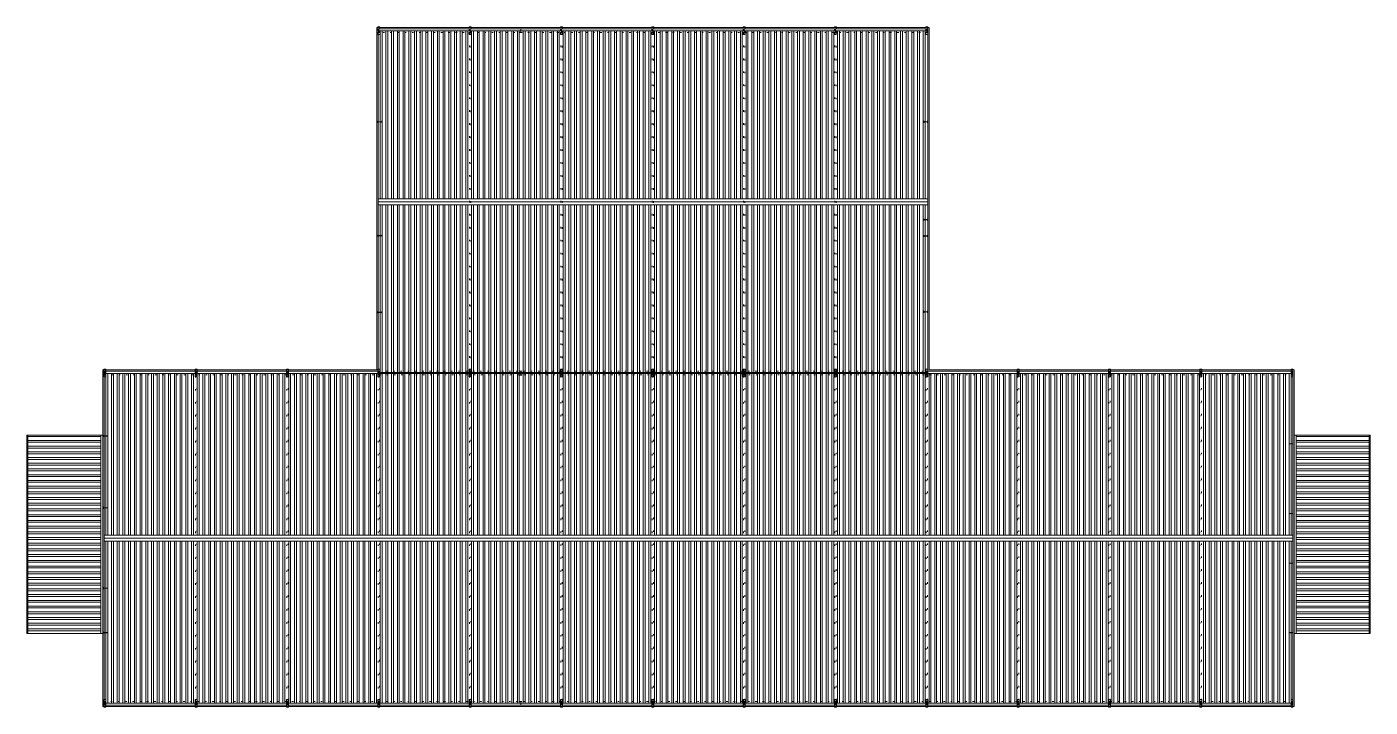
# Model space of a CAD drawing. Header units: inches. Extents: x 1286 to 7442, y -84 to 3420.
# Drawn here: x 2245.9 to 2334.1, y 222.1 to 266.8 of the extents above; entities that cross this region are included whole.
import ezdxf

# ---------------------------------------------------------------- set-up
doc = ezdxf.new("R2010")
doc.units = ezdxf.units.IN
doc.header["$LTSCALE"] = 3
doc.header["$MEASUREMENT"] = 0
doc.linetypes.add('DASHED', pattern=[0.75, 0.5, -0.25])
doc.linetypes.add('DOT', pattern=[0.25, 0, -0.25])
for name, color, linetype, lineweight in [('ARQ_AÇO', 4, 'Continuous', 5), ('ARQ_PROJEÇÃO', 8, 'DASHED', 5), ('ARQ_VISTA', 2, 'Continuous', 5)]:
    doc.layers.add(name, color=color, linetype=linetype, lineweight=lineweight)

msp = doc.modelspace()

# ---------------------------------------------------------------- hatches: boundary and pattern name
at = {"layer": 'ARQ_VISTA'}
h = msp.add_hatch(dxfattribs=at)
h.set_pattern_fill('ANSI32', color=256, angle=45)
h.paths.add_polyline_path([(2305.039, 255.085), (2268.999, 255.085), (2268.999, 244.075), (2305.039, 244.075)])
h.paths.add_polyline_path([(2305.039, 266.507), (2268.999, 266.507), (2268.999, 255.485), (2305.039, 255.485)])
h = msp.add_hatch(dxfattribs=at)
h.set_pattern_fill('ANSI32', color=256, angle=45)
h.paths.add_polyline_path([(2328.979, 244.027), (2251.029, 244.027), (2251.029, 233.406), (2328.979, 233.406)])
h.paths.add_polyline_path([(2328.979, 233.006), (2251.029, 233.006), (2251.029, 222.385), (2328.979, 222.385)])
h = msp.add_hatch(dxfattribs=at)
h.set_pattern_fill('ANSI32', angle=315)
h.paths.add_polyline_path([(2246.003, 239.975), (2250.796, 239.975), (2250.796, 226.945), (2246.003, 226.945)])
h = msp.add_hatch(dxfattribs=at)
h.set_pattern_fill('ANSI32', angle=315)
h.paths.add_polyline_path([(2334.006, 239.975), (2329.213, 239.975), (2329.213, 226.945), (2334.006, 226.945)])

# ---------------------------------------------------------------- linework, layer by layer
at = {"layer": 'ARQ_AÇO', "color": 8}
for points in [[(2269.042, 266.645), (2269.099, 266.645), (2269.099, 266.655), (2268.979, 266.655), (2268.979, 266.645), (2269.037, 266.645), (2269.037, 266.405), (2268.979, 266.405), (2268.979, 266.395), (2269.099, 266.395), (2269.099, 266.405), (2269.042, 266.405), (2269.042, 266.645)], [(2275.032, 266.645), (2275.089, 266.645), (2275.089, 266.655), (2274.969, 266.655), (2274.969, 266.645), (2275.027, 266.645), (2275.027, 266.405), (2274.969, 266.405), (2274.969, 266.395), (2275.089, 266.395), (2275.089, 266.405), (2275.032, 266.405), (2275.032, 266.645)], [(2278.347, 266.645), (2278.289, 266.645), (2278.289, 266.655), (2278.409, 266.655), (2278.409, 266.645), (2278.352, 266.645), (2278.352, 266.405), (2278.409, 266.405), (2278.409, 266.395), (2278.289, 266.395), (2278.289, 266.405), (2278.347, 266.405), (2278.347, 266.645)], [(2281.022, 266.645), (2281.079, 266.645), (2281.079, 266.655), (2280.959, 266.655), (2280.959, 266.645), (2281.017, 266.645), (2281.017, 266.405), (2280.959, 266.405), (2280.959, 266.395), (2281.079, 266.395), (2281.079, 266.405), (2281.022, 266.405), (2281.022, 266.645)], [(2287.012, 266.645), (2287.069, 266.645), (2287.069, 266.655), (2286.949, 266.655), (2286.949, 266.645), (2287.007, 266.645), (2287.007, 266.405), (2286.949, 266.405), (2286.949, 266.395), (2287.069, 266.395), (2287.069, 266.405), (2287.012, 266.405), (2287.012, 266.645)], [(2293.002, 266.645), (2293.059, 266.645), (2293.059, 266.655), (2292.939, 266.655), (2292.939, 266.645), (2292.997, 266.645), (2292.997, 266.405), (2292.939, 266.405), (2292.939, 266.395), (2293.059, 266.395), (2293.059, 266.405), (2293.002, 266.405), (2293.002, 266.645)], [(2298.992, 266.645), (2299.049, 266.645), (2299.049, 266.655), (2298.929, 266.655), (2298.929, 266.645), (2298.987, 266.645), (2298.987, 266.405), (2298.929, 266.405), (2298.929, 266.395), (2299.049, 266.395), (2299.049, 266.405), (2298.992, 266.405), (2298.992, 266.645)], [(2304.982, 266.645), (2305.039, 266.645), (2305.039, 266.655), (2304.919, 266.655), (2304.919, 266.645), (2304.977, 266.645), (2304.977, 266.405), (2304.919, 266.405), (2304.919, 266.395), (2305.039, 266.395), (2305.039, 266.405), (2304.982, 266.405), (2304.982, 266.645)], [(2268.989, 260.537), (2268.989, 260.595), (2268.979, 260.595), (2268.979, 260.475), (2268.989, 260.475), (2268.989, 260.532), (2269.229, 260.532), (2269.229, 260.475), (2269.239, 260.475), (2269.239, 260.595), (2269.229, 260.595), (2269.229, 260.537), (2268.989, 260.537)], [(2304.789, 260.537), (2304.789, 260.595), (2304.779, 260.595), (2304.779, 260.475), (2304.789, 260.475), (2304.789, 260.532), (2305.029, 260.532), (2305.029, 260.475), (2305.039, 260.475), (2305.039, 260.595), (2305.029, 260.595), (2305.029, 260.537), (2304.789, 260.537)], [(2304.789, 254.117), (2304.789, 254.175), (2304.779, 254.175), (2304.779, 254.055), (2304.789, 254.055), (2304.789, 254.112), (2305.029, 254.112), (2305.029, 254.055), (2305.039, 254.055), (2305.039, 254.175), (2305.029, 254.175), (2305.029, 254.117), (2304.789, 254.117)], [(2268.989, 253.067), (2268.989, 253.125), (2268.979, 253.125), (2268.979, 253.005), (2268.989, 253.005), (2268.989, 253.062), (2269.229, 253.062), (2269.229, 253.005), (2269.239, 253.005), (2269.239, 253.125), (2269.229, 253.125), (2269.229, 253.067), (2268.989, 253.067)], [(2304.789, 253.047), (2304.789, 253.105), (2304.779, 253.105), (2304.779, 252.985), (2304.789, 252.985), (2304.789, 253.042), (2305.029, 253.042), (2305.029, 252.985), (2305.039, 252.985), (2305.039, 253.105), (2305.029, 253.105), (2305.029, 253.047), (2304.789, 253.047)], [(2268.989, 248.037), (2268.989, 248.095), (2268.979, 248.095), (2268.979, 247.975), (2268.989, 247.975), (2268.989, 248.032), (2269.229, 248.032), (2269.229, 247.975), (2269.239, 247.975), (2269.239, 248.095), (2269.229, 248.095), (2269.229, 248.037), (2268.989, 248.037)], [(2304.789, 248.067), (2304.789, 248.125), (2304.779, 248.125), (2304.779, 248.005), (2304.789, 248.005), (2304.789, 248.062), (2305.029, 248.062), (2305.029, 248.005), (2305.039, 248.005), (2305.039, 248.125), (2305.029, 248.125), (2305.029, 248.067), (2304.789, 248.067)], [(2251.067, 244.165), (2251.009, 244.165), (2251.009, 244.175), (2251.129, 244.175), (2251.129, 244.165), (2251.072, 244.165), (2251.072, 243.925), (2251.129, 243.925), (2251.129, 243.915), (2251.009, 243.915), (2251.009, 243.925), (2251.067, 243.925), (2251.067, 244.165)], [(2251.072, 244.165), (2251.129, 244.165), (2251.129, 244.175), (2251.009, 244.175), (2251.009, 244.165), (2251.067, 244.165), (2251.067, 243.925), (2251.009, 243.925), (2251.009, 243.915), (2251.129, 243.915), (2251.129, 243.925), (2251.072, 243.925), (2251.072, 244.165)], [(2257.057, 244.165), (2256.999, 244.165), (2256.999, 244.175), (2257.119, 244.175), (2257.119, 244.165), (2257.062, 244.165), (2257.062, 243.925), (2257.119, 243.925), (2257.119, 243.915), (2256.999, 243.915), (2256.999, 243.925), (2257.057, 243.925), (2257.057, 244.165)], [(2257.062, 244.165), (2257.119, 244.165), (2257.119, 244.175), (2256.999, 244.175), (2256.999, 244.165), (2257.057, 244.165), (2257.057, 243.925), (2256.999, 243.925), (2256.999, 243.915), (2257.119, 243.915), (2257.119, 243.925), (2257.062, 243.925), (2257.062, 244.165)], [(2263.047, 244.165), (2262.989, 244.165), (2262.989, 244.175), (2263.109, 244.175), (2263.109, 244.165), (2263.052, 244.165), (2263.052, 243.925), (2263.109, 243.925), (2263.109, 243.915), (2262.989, 243.915), (2262.989, 243.925), (2263.047, 243.925), (2263.047, 244.165)], [(2263.052, 244.165), (2263.109, 244.165), (2263.109, 244.175), (2262.989, 244.175), (2262.989, 244.165), (2263.047, 244.165), (2263.047, 243.925), (2262.989, 243.925), (2262.989, 243.915), (2263.109, 243.915), (2263.109, 243.925), (2263.052, 243.925), (2263.052, 244.165)], [(2269.037, 244.165), (2268.979, 244.165), (2268.979, 244.175), (2269.099, 244.175), (2269.099, 244.165), (2269.042, 244.165), (2269.042, 243.925), (2269.099, 243.925), (2269.099, 243.915), (2268.979, 243.915), (2268.979, 243.925), (2269.037, 243.925), (2269.037, 244.165)], [(2269.042, 244.165), (2269.099, 244.165), (2269.099, 244.175), (2268.979, 244.175), (2268.979, 244.165), (2269.037, 244.165), (2269.037, 243.925), (2268.979, 243.925), (2268.979, 243.915), (2269.099, 243.915), (2269.099, 243.925), (2269.042, 243.925), (2269.042, 244.165)], [(2275.027, 244.165), (2274.969, 244.165), (2274.969, 244.175), (2275.089, 244.175), (2275.089, 244.165), (2275.032, 244.165), (2275.032, 243.925), (2275.089, 243.925), (2275.089, 243.915), (2274.969, 243.915), (2274.969, 243.925), (2275.027, 243.925), (2275.027, 244.165)], [(2275.032, 244.165), (2275.089, 244.165), (2275.089, 244.175), (2274.969, 244.175), (2274.969, 244.165), (2275.027, 244.165), (2275.027, 243.925), (2274.969, 243.925), (2274.969, 243.915), (2275.089, 243.915), (2275.089, 243.925), (2275.032, 243.925), (2275.032, 244.165)], [(2278.347, 244.165), (2278.289, 244.165), (2278.289, 244.175), (2278.409, 244.175), (2278.409, 244.165), (2278.352, 244.165), (2278.352, 243.925), (2278.409, 243.925), (2278.409, 243.915), (2278.289, 243.915), (2278.289, 243.925), (2278.347, 243.925), (2278.347, 244.165)], [(2281.017, 244.165), (2280.959, 244.165), (2280.959, 244.175), (2281.079, 244.175), (2281.079, 244.165), (2281.022, 244.165), (2281.022, 243.925), (2281.079, 243.925), (2281.079, 243.915), (2280.959, 243.915), (2280.959, 243.925), (2281.017, 243.925), (2281.017, 244.165)], [(2281.022, 244.165), (2281.079, 244.165), (2281.079, 244.175), (2280.959, 244.175), (2280.959, 244.165), (2281.017, 244.165), (2281.017, 243.925), (2280.959, 243.925), (2280.959, 243.915), (2281.079, 243.915), (2281.079, 243.925), (2281.022, 243.925), (2281.022, 244.165)], [(2287.007, 244.165), (2286.949, 244.165), (2286.949, 244.175), (2287.069, 244.175), (2287.069, 244.165), (2287.012, 244.165), (2287.012, 243.925), (2287.069, 243.925), (2287.069, 243.915), (2286.949, 243.915), (2286.949, 243.925), (2287.007, 243.925), (2287.007, 244.165)], [(2287.012, 244.165), (2287.069, 244.165), (2287.069, 244.175), (2286.949, 244.175), (2286.949, 244.165), (2287.007, 244.165), (2287.007, 243.925), (2286.949, 243.925), (2286.949, 243.915), (2287.069, 243.915), (2287.069, 243.925), (2287.012, 243.925), (2287.012, 244.165)], [(2292.997, 244.165), (2292.939, 244.165), (2292.939, 244.175), (2293.059, 244.175), (2293.059, 244.165), (2293.002, 244.165), (2293.002, 243.925), (2293.059, 243.925), (2293.059, 243.915), (2292.939, 243.915), (2292.939, 243.925), (2292.997, 243.925), (2292.997, 244.165)], [(2293.002, 244.165), (2293.059, 244.165), (2293.059, 244.175), (2292.939, 244.175), (2292.939, 244.165), (2292.997, 244.165), (2292.997, 243.925), (2292.939, 243.925), (2292.939, 243.915), (2293.059, 243.915), (2293.059, 243.925), (2293.002, 243.925), (2293.002, 244.165)], [(2298.987, 244.165), (2298.929, 244.165), (2298.929, 244.175), (2299.049, 244.175), (2299.049, 244.165), (2298.992, 244.165), (2298.992, 243.925), (2299.049, 243.925), (2299.049, 243.915), (2298.929, 243.915), (2298.929, 243.925), (2298.987, 243.925), (2298.987, 244.165)], [(2298.992, 244.165), (2299.049, 244.165), (2299.049, 244.175), (2298.929, 244.175), (2298.929, 244.165), (2298.987, 244.165), (2298.987, 243.925), (2298.929, 243.925), (2298.929, 243.915), (2299.049, 243.915), (2299.049, 243.925), (2298.992, 243.925), (2298.992, 244.165)], [(2304.977, 244.165), (2304.919, 244.165), (2304.919, 244.175), (2305.039, 244.175), (2305.039, 244.165), (2304.982, 244.165), (2304.982, 243.925), (2305.039, 243.925), (2305.039, 243.915), (2304.919, 243.915), (2304.919, 243.925), (2304.977, 243.925), (2304.977, 244.165)], [(2304.982, 244.165), (2305.039, 244.165), (2305.039, 244.175), (2304.919, 244.175), (2304.919, 244.165), (2304.977, 244.165), (2304.977, 243.925), (2304.919, 243.925), (2304.919, 243.915), (2305.039, 243.915), (2305.039, 243.925), (2304.982, 243.925), (2304.982, 244.165)], [(2310.967, 244.165), (2310.909, 244.165), (2310.909, 244.175), (2311.029, 244.175), (2311.029, 244.165), (2310.972, 244.165), (2310.972, 243.925), (2311.029, 243.925), (2311.029, 243.915), (2310.909, 243.915), (2310.909, 243.925), (2310.967, 243.925), (2310.967, 244.165)], [(2310.972, 244.165), (2311.029, 244.165), (2311.029, 244.175), (2310.909, 244.175), (2310.909, 244.165), (2310.967, 244.165), (2310.967, 243.925), (2310.909, 243.925), (2310.909, 243.915), (2311.029, 243.915), (2311.029, 243.925), (2310.972, 243.925), (2310.972, 244.165)], [(2316.957, 244.165), (2316.899, 244.165), (2316.899, 244.175), (2317.019, 244.175), (2317.019, 244.165), (2316.962, 244.165), (2316.962, 243.925), (2317.019, 243.925), (2317.019, 243.915), (2316.899, 243.915), (2316.899, 243.925), (2316.957, 243.925), (2316.957, 244.165)], [(2316.962, 244.165), (2317.019, 244.165), (2317.019, 244.175), (2316.899, 244.175), (2316.899, 244.165), (2316.957, 244.165), (2316.957, 243.925), (2316.899, 243.925), (2316.899, 243.915), (2317.019, 243.915), (2317.019, 243.925), (2316.962, 243.925), (2316.962, 244.165)], [(2322.947, 244.165), (2322.889, 244.165), (2322.889, 244.175), (2323.009, 244.175), (2323.009, 244.165), (2322.952, 244.165), (2322.952, 243.925), (2323.009, 243.925), (2323.009, 243.915), (2322.889, 243.915), (2322.889, 243.925), (2322.947, 243.925), (2322.947, 244.165)], [(2322.952, 244.165), (2323.009, 244.165), (2323.009, 244.175), (2322.889, 244.175), (2322.889, 244.165), (2322.947, 244.165), (2322.947, 243.925), (2322.889, 243.925), (2322.889, 243.915), (2323.009, 243.915), (2323.009, 243.925), (2322.952, 243.925), (2322.952, 244.165)], [(2328.937, 244.165), (2328.879, 244.165), (2328.879, 244.175), (2328.999, 244.175), (2328.999, 244.165), (2328.942, 244.165), (2328.942, 243.925), (2328.999, 243.925), (2328.999, 243.915), (2328.879, 243.915), (2328.879, 243.925), (2328.937, 243.925), (2328.937, 244.165)], [(2328.942, 244.165), (2328.999, 244.165), (2328.999, 244.175), (2328.879, 244.175), (2328.879, 244.165), (2328.937, 244.165), (2328.937, 243.925), (2328.879, 243.925), (2328.879, 243.915), (2328.999, 243.915), (2328.999, 243.925), (2328.942, 243.925), (2328.942, 244.165)], [(2251.019, 239.917), (2251.019, 239.975), (2251.009, 239.975), (2251.009, 239.855), (2251.019, 239.855), (2251.019, 239.912), (2251.259, 239.912), (2251.259, 239.855), (2251.269, 239.855), (2251.269, 239.975), (2251.259, 239.975), (2251.259, 239.917), (2251.019, 239.917)], [(2328.989, 239.407), (2328.989, 239.465), (2328.999, 239.465), (2328.999, 239.345), (2328.989, 239.345), (2328.989, 239.402), (2328.749, 239.402), (2328.749, 239.345), (2328.739, 239.345), (2328.739, 239.465), (2328.749, 239.465), (2328.749, 239.407), (2328.989, 239.407)], [(2251.019, 235.197), (2251.019, 235.255), (2251.009, 235.255), (2251.009, 235.135), (2251.019, 235.135), (2251.019, 235.192), (2251.259, 235.192), (2251.259, 235.135), (2251.269, 235.135), (2251.269, 235.255), (2251.259, 235.255), (2251.259, 235.197), (2251.019, 235.197)], [(2328.989, 234.837), (2328.989, 234.895), (2328.999, 234.895), (2328.999, 234.775), (2328.989, 234.775), (2328.989, 234.832), (2328.749, 234.832), (2328.749, 234.775), (2328.739, 234.775), (2328.739, 234.895), (2328.749, 234.895), (2328.749, 234.837), (2328.989, 234.837)], [(2328.989, 231.577), (2328.989, 231.635), (2328.999, 231.635), (2328.999, 231.515), (2328.989, 231.515), (2328.989, 231.572), (2328.749, 231.572), (2328.749, 231.515), (2328.739, 231.515), (2328.739, 231.635), (2328.749, 231.635), (2328.749, 231.577), (2328.989, 231.577)], [(2251.019, 229.927), (2251.019, 229.985), (2251.009, 229.985), (2251.009, 229.865), (2251.019, 229.865), (2251.019, 229.922), (2251.259, 229.922), (2251.259, 229.865), (2251.269, 229.865), (2251.269, 229.985), (2251.259, 229.985), (2251.259, 229.927), (2251.019, 229.927)], [(2251.019, 227.007), (2251.019, 227.065), (2251.009, 227.065), (2251.009, 226.945), (2251.019, 226.945), (2251.019, 227.002), (2251.259, 227.002), (2251.259, 226.945), (2251.269, 226.945), (2251.269, 227.065), (2251.259, 227.065), (2251.259, 227.007), (2251.019, 227.007)], [(2328.989, 227.007), (2328.989, 227.065), (2328.999, 227.065), (2328.999, 226.945), (2328.989, 226.945), (2328.989, 227.002), (2328.749, 227.002), (2328.749, 226.945), (2328.739, 226.945), (2328.739, 227.065), (2328.749, 227.065), (2328.749, 227.007), (2328.989, 227.007)], [(2251.067, 222.245), (2251.009, 222.245), (2251.009, 222.235), (2251.129, 222.235), (2251.129, 222.245), (2251.072, 222.245), (2251.072, 222.485), (2251.129, 222.485), (2251.129, 222.495), (2251.009, 222.495), (2251.009, 222.485), (2251.067, 222.485), (2251.067, 222.245)], [(2251.072, 222.245), (2251.129, 222.245), (2251.129, 222.235), (2251.009, 222.235), (2251.009, 222.245), (2251.067, 222.245), (2251.067, 222.485), (2251.009, 222.485), (2251.009, 222.495), (2251.129, 222.495), (2251.129, 222.485), (2251.072, 222.485), (2251.072, 222.245)], [(2257.057, 222.245), (2256.999, 222.245), (2256.999, 222.235), (2257.119, 222.235), (2257.119, 222.245), (2257.062, 222.245), (2257.062, 222.485), (2257.119, 222.485), (2257.119, 222.495), (2256.999, 222.495), (2256.999, 222.485), (2257.057, 222.485), (2257.057, 222.245)], [(2257.062, 222.245), (2257.119, 222.245), (2257.119, 222.235), (2256.999, 222.235), (2256.999, 222.245), (2257.057, 222.245), (2257.057, 222.485), (2256.999, 222.485), (2256.999, 222.495), (2257.119, 222.495), (2257.119, 222.485), (2257.062, 222.485), (2257.062, 222.245)], [(2263.047, 222.245), (2262.989, 222.245), (2262.989, 222.235), (2263.109, 222.235), (2263.109, 222.245), (2263.052, 222.245), (2263.052, 222.485), (2263.109, 222.485), (2263.109, 222.495), (2262.989, 222.495), (2262.989, 222.485), (2263.047, 222.485), (2263.047, 222.245)], [(2263.052, 222.245), (2263.109, 222.245), (2263.109, 222.235), (2262.989, 222.235), (2262.989, 222.245), (2263.047, 222.245), (2263.047, 222.485), (2262.989, 222.485), (2262.989, 222.495), (2263.109, 222.495), (2263.109, 222.485), (2263.052, 222.485), (2263.052, 222.245)], [(2269.037, 222.245), (2268.979, 222.245), (2268.979, 222.235), (2269.099, 222.235), (2269.099, 222.245), (2269.042, 222.245), (2269.042, 222.485), (2269.099, 222.485), (2269.099, 222.495), (2268.979, 222.495), (2268.979, 222.485), (2269.037, 222.485), (2269.037, 222.245)], [(2269.042, 222.245), (2269.099, 222.245), (2269.099, 222.235), (2268.979, 222.235), (2268.979, 222.245), (2269.037, 222.245), (2269.037, 222.485), (2268.979, 222.485), (2268.979, 222.495), (2269.099, 222.495), (2269.099, 222.485), (2269.042, 222.485), (2269.042, 222.245)], [(2275.027, 222.245), (2274.969, 222.245), (2274.969, 222.235), (2275.089, 222.235), (2275.089, 222.245), (2275.032, 222.245), (2275.032, 222.485), (2275.089, 222.485), (2275.089, 222.495), (2274.969, 222.495), (2274.969, 222.485), (2275.027, 222.485), (2275.027, 222.245)], [(2275.032, 222.245), (2275.089, 222.245), (2275.089, 222.235), (2274.969, 222.235), (2274.969, 222.245), (2275.027, 222.245), (2275.027, 222.485), (2274.969, 222.485), (2274.969, 222.495), (2275.089, 222.495), (2275.089, 222.485), (2275.032, 222.485), (2275.032, 222.245)], [(2278.347, 222.485), (2278.289, 222.485), (2278.289, 222.495), (2278.409, 222.495), (2278.409, 222.485), (2278.352, 222.485), (2278.352, 222.245), (2278.409, 222.245), (2278.409, 222.235), (2278.289, 222.235), (2278.289, 222.245), (2278.347, 222.245), (2278.347, 222.485)], [(2281.017, 222.245), (2280.959, 222.245), (2280.959, 222.235), (2281.079, 222.235), (2281.079, 222.245), (2281.022, 222.245), (2281.022, 222.485), (2281.079, 222.485), (2281.079, 222.495), (2280.959, 222.495), (2280.959, 222.485), (2281.017, 222.485), (2281.017, 222.245)], [(2281.022, 222.245), (2281.079, 222.245), (2281.079, 222.235), (2280.959, 222.235), (2280.959, 222.245), (2281.017, 222.245), (2281.017, 222.485), (2280.959, 222.485), (2280.959, 222.495), (2281.079, 222.495), (2281.079, 222.485), (2281.022, 222.485), (2281.022, 222.245)], [(2287.007, 222.245), (2286.949, 222.245), (2286.949, 222.235), (2287.069, 222.235), (2287.069, 222.245), (2287.012, 222.245), (2287.012, 222.485), (2287.069, 222.485), (2287.069, 222.495), (2286.949, 222.495), (2286.949, 222.485), (2287.007, 222.485), (2287.007, 222.245)], [(2287.012, 222.245), (2287.069, 222.245), (2287.069, 222.235), (2286.949, 222.235), (2286.949, 222.245), (2287.007, 222.245), (2287.007, 222.485), (2286.949, 222.485), (2286.949, 222.495), (2287.069, 222.495), (2287.069, 222.485), (2287.012, 222.485), (2287.012, 222.245)], [(2292.997, 222.245), (2292.939, 222.245), (2292.939, 222.235), (2293.059, 222.235), (2293.059, 222.245), (2293.002, 222.245), (2293.002, 222.485), (2293.059, 222.485), (2293.059, 222.495), (2292.939, 222.495), (2292.939, 222.485), (2292.997, 222.485), (2292.997, 222.245)], [(2293.002, 222.245), (2293.059, 222.245), (2293.059, 222.235), (2292.939, 222.235), (2292.939, 222.245), (2292.997, 222.245), (2292.997, 222.485), (2292.939, 222.485), (2292.939, 222.495), (2293.059, 222.495), (2293.059, 222.485), (2293.002, 222.485), (2293.002, 222.245)], [(2298.987, 222.245), (2298.929, 222.245), (2298.929, 222.235), (2299.049, 222.235), (2299.049, 222.245), (2298.992, 222.245), (2298.992, 222.485), (2299.049, 222.485), (2299.049, 222.495), (2298.929, 222.495), (2298.929, 222.485), (2298.987, 222.485), (2298.987, 222.245)], [(2298.992, 222.245), (2299.049, 222.245), (2299.049, 222.235), (2298.929, 222.235), (2298.929, 222.245), (2298.987, 222.245), (2298.987, 222.485), (2298.929, 222.485), (2298.929, 222.495), (2299.049, 222.495), (2299.049, 222.485), (2298.992, 222.485), (2298.992, 222.245)], [(2304.977, 222.245), (2304.919, 222.245), (2304.919, 222.235), (2305.039, 222.235), (2305.039, 222.245), (2304.982, 222.245), (2304.982, 222.485), (2305.039, 222.485), (2305.039, 222.495), (2304.919, 222.495), (2304.919, 222.485), (2304.977, 222.485), (2304.977, 222.245)], [(2304.982, 222.245), (2305.039, 222.245), (2305.039, 222.235), (2304.919, 222.235), (2304.919, 222.245), (2304.977, 222.245), (2304.977, 222.485), (2304.919, 222.485), (2304.919, 222.495), (2305.039, 222.495), (2305.039, 222.485), (2304.982, 222.485), (2304.982, 222.245)], [(2310.967, 222.245), (2310.909, 222.245), (2310.909, 222.235), (2311.029, 222.235), (2311.029, 222.245), (2310.972, 222.245), (2310.972, 222.485), (2311.029, 222.485), (2311.029, 222.495), (2310.909, 222.495), (2310.909, 222.485), (2310.967, 222.485), (2310.967, 222.245)], [(2310.972, 222.245), (2311.029, 222.245), (2311.029, 222.235), (2310.909, 222.235), (2310.909, 222.245), (2310.967, 222.245), (2310.967, 222.485), (2310.909, 222.485), (2310.909, 222.495), (2311.029, 222.495), (2311.029, 222.485), (2310.972, 222.485), (2310.972, 222.245)], [(2316.957, 222.245), (2316.899, 222.245), (2316.899, 222.235), (2317.019, 222.235), (2317.019, 222.245), (2316.962, 222.245), (2316.962, 222.485), (2317.019, 222.485), (2317.019, 222.495), (2316.899, 222.495), (2316.899, 222.485), (2316.957, 222.485), (2316.957, 222.245)], [(2316.962, 222.245), (2317.019, 222.245), (2317.019, 222.235), (2316.899, 222.235), (2316.899, 222.245), (2316.957, 222.245), (2316.957, 222.485), (2316.899, 222.485), (2316.899, 222.495), (2317.019, 222.495), (2317.019, 222.485), (2316.962, 222.485), (2316.962, 222.245)], [(2322.947, 222.245), (2322.889, 222.245), (2322.889, 222.235), (2323.009, 222.235), (2323.009, 222.245), (2322.952, 222.245), (2322.952, 222.485), (2323.009, 222.485), (2323.009, 222.495), (2322.889, 222.495), (2322.889, 222.485), (2322.947, 222.485), (2322.947, 222.245)], [(2322.952, 222.245), (2323.009, 222.245), (2323.009, 222.235), (2322.889, 222.235), (2322.889, 222.245), (2322.947, 222.245), (2322.947, 222.485), (2322.889, 222.485), (2322.889, 222.495), (2323.009, 222.495), (2323.009, 222.485), (2322.952, 222.485), (2322.952, 222.245)], [(2328.937, 222.245), (2328.879, 222.245), (2328.879, 222.235), (2328.999, 222.235), (2328.999, 222.245), (2328.942, 222.245), (2328.942, 222.485), (2328.999, 222.485), (2328.999, 222.495), (2328.879, 222.495), (2328.879, 222.485), (2328.937, 222.485), (2328.937, 222.245)], [(2328.942, 222.245), (2328.999, 222.245), (2328.999, 222.235), (2328.879, 222.235), (2328.879, 222.245), (2328.937, 222.245), (2328.937, 222.485), (2328.879, 222.485), (2328.879, 222.495), (2328.999, 222.495), (2328.999, 222.485), (2328.942, 222.485), (2328.942, 222.245)]]:
    msp.add_lwpolyline(points, dxfattribs=at)
at = {"layer": 'ARQ_PROJEÇÃO', "color": 8, "ltscale": 0.1}
for points in [[(2269.099, 266.275), (2268.979, 266.275), (2268.979, 266.775), (2269.099, 266.775)], [(2275.089, 266.275), (2274.969, 266.275), (2274.969, 266.775), (2275.089, 266.775)], [(2281.079, 266.275), (2280.959, 266.275), (2280.959, 266.775), (2281.079, 266.775)], [(2287.069, 266.275), (2286.949, 266.275), (2286.949, 266.775), (2287.069, 266.775)], [(2293.059, 266.275), (2292.939, 266.275), (2292.939, 266.775), (2293.059, 266.775)], [(2299.049, 266.275), (2298.929, 266.275), (2298.929, 266.775), (2299.049, 266.775)], [(2305.039, 266.275), (2304.919, 266.275), (2304.919, 266.775), (2305.039, 266.775)], [(2251.009, 243.795), (2251.129, 243.795), (2251.129, 244.295), (2251.009, 244.295)], [(2251.129, 243.795), (2251.009, 243.795), (2251.009, 244.295), (2251.129, 244.295)], [(2256.999, 243.795), (2257.119, 243.795), (2257.119, 244.295), (2256.999, 244.295)], [(2257.119, 243.795), (2256.999, 243.795), (2256.999, 244.295), (2257.119, 244.295)], [(2262.989, 243.795), (2263.109, 243.795), (2263.109, 244.295), (2262.989, 244.295)], [(2263.109, 243.795), (2262.989, 243.795), (2262.989, 244.295), (2263.109, 244.295)], [(2268.979, 243.795), (2269.099, 243.795), (2269.099, 244.295), (2268.979, 244.295)], [(2269.099, 243.795), (2268.979, 243.795), (2268.979, 244.295), (2269.099, 244.295)], [(2274.969, 243.795), (2275.089, 243.795), (2275.089, 244.295), (2274.969, 244.295)], [(2275.089, 243.795), (2274.969, 243.795), (2274.969, 244.295), (2275.089, 244.295)], [(2280.959, 243.795), (2281.079, 243.795), (2281.079, 244.295), (2280.959, 244.295)], [(2281.079, 243.795), (2280.959, 243.795), (2280.959, 244.295), (2281.079, 244.295)], [(2286.949, 243.795), (2287.069, 243.795), (2287.069, 244.295), (2286.949, 244.295)], [(2287.069, 243.795), (2286.949, 243.795), (2286.949, 244.295), (2287.069, 244.295)], [(2292.939, 243.795), (2293.059, 243.795), (2293.059, 244.295), (2292.939, 244.295)], [(2293.059, 243.795), (2292.939, 243.795), (2292.939, 244.295), (2293.059, 244.295)], [(2298.929, 243.795), (2299.049, 243.795), (2299.049, 244.295), (2298.929, 244.295)], [(2299.049, 243.795), (2298.929, 243.795), (2298.929, 244.295), (2299.049, 244.295)], [(2304.919, 243.795), (2305.039, 243.795), (2305.039, 244.295), (2304.919, 244.295)], [(2305.039, 243.795), (2304.919, 243.795), (2304.919, 244.295), (2305.039, 244.295)], [(2310.909, 243.795), (2311.029, 243.795), (2311.029, 244.295), (2310.909, 244.295)], [(2311.029, 243.795), (2310.909, 243.795), (2310.909, 244.295), (2311.029, 244.295)], [(2316.899, 243.795), (2317.019, 243.795), (2317.019, 244.295), (2316.899, 244.295)], [(2317.019, 243.795), (2316.899, 243.795), (2316.899, 244.295), (2317.019, 244.295)], [(2322.889, 243.795), (2323.009, 243.795), (2323.009, 244.295), (2322.889, 244.295)], [(2323.009, 243.795), (2322.889, 243.795), (2322.889, 244.295), (2323.009, 244.295)], [(2328.879, 243.795), (2328.999, 243.795), (2328.999, 244.295), (2328.879, 244.295)], [(2328.999, 243.795), (2328.879, 243.795), (2328.879, 244.295), (2328.999, 244.295)], [(2251.009, 222.615), (2251.129, 222.615), (2251.129, 222.115), (2251.009, 222.115)], [(2251.129, 222.615), (2251.009, 222.615), (2251.009, 222.115), (2251.129, 222.115)], [(2256.999, 222.615), (2257.119, 222.615), (2257.119, 222.115), (2256.999, 222.115)], [(2257.119, 222.615), (2256.999, 222.615), (2256.999, 222.115), (2257.119, 222.115)], [(2262.989, 222.615), (2263.109, 222.615), (2263.109, 222.115), (2262.989, 222.115)], [(2263.109, 222.615), (2262.989, 222.615), (2262.989, 222.115), (2263.109, 222.115)], [(2268.979, 222.615), (2269.099, 222.615), (2269.099, 222.115), (2268.979, 222.115)], [(2269.099, 222.615), (2268.979, 222.615), (2268.979, 222.115), (2269.099, 222.115)], [(2274.969, 222.615), (2275.089, 222.615), (2275.089, 222.115), (2274.969, 222.115)], [(2275.089, 222.615), (2274.969, 222.615), (2274.969, 222.115), (2275.089, 222.115)], [(2280.959, 222.615), (2281.079, 222.615), (2281.079, 222.115), (2280.959, 222.115)], [(2281.079, 222.615), (2280.959, 222.615), (2280.959, 222.115), (2281.079, 222.115)], [(2286.949, 222.615), (2287.069, 222.615), (2287.069, 222.115), (2286.949, 222.115)], [(2287.069, 222.615), (2286.949, 222.615), (2286.949, 222.115), (2287.069, 222.115)], [(2292.939, 222.615), (2293.059, 222.615), (2293.059, 222.115), (2292.939, 222.115)], [(2293.059, 222.615), (2292.939, 222.615), (2292.939, 222.115), (2293.059, 222.115)], [(2298.929, 222.615), (2299.049, 222.615), (2299.049, 222.115), (2298.929, 222.115)], [(2299.049, 222.615), (2298.929, 222.615), (2298.929, 222.115), (2299.049, 222.115)], [(2304.919, 222.615), (2305.039, 222.615), (2305.039, 222.115), (2304.919, 222.115)], [(2305.039, 222.615), (2304.919, 222.615), (2304.919, 222.115), (2305.039, 222.115)], [(2310.909, 222.615), (2311.029, 222.615), (2311.029, 222.115), (2310.909, 222.115)], [(2311.029, 222.615), (2310.909, 222.615), (2310.909, 222.115), (2311.029, 222.115)], [(2316.899, 222.615), (2317.019, 222.615), (2317.019, 222.115), (2316.899, 222.115)], [(2317.019, 222.615), (2316.899, 222.615), (2316.899, 222.115), (2317.019, 222.115)], [(2322.889, 222.615), (2323.009, 222.615), (2323.009, 222.115), (2322.889, 222.115)], [(2323.009, 222.615), (2322.889, 222.615), (2322.889, 222.115), (2323.009, 222.115)], [(2328.879, 222.615), (2328.999, 222.615), (2328.999, 222.115), (2328.879, 222.115)], [(2328.999, 222.615), (2328.879, 222.615), (2328.879, 222.115), (2328.999, 222.115)]]:
    msp.add_lwpolyline(points, close=True, dxfattribs=at)
at = {"layer": 'ARQ_PROJEÇÃO', "color": 4, "linetype": 'DOT', "ltscale": 0.5}
for points in [[(2268.999, 266.653), (2305.039, 266.653), (2305.039, 266.407), (2268.999, 266.407)], [(2328.979, 244.173), (2251.029, 244.173), (2251.029, 243.927), (2328.979, 243.927)], [(2328.979, 222.483), (2251.029, 222.483), (2251.029, 222.237), (2328.979, 222.237)]]:
    msp.add_lwpolyline(points, close=True, dxfattribs=at)
at = {"layer": 'ARQ_PROJEÇÃO', "linetype": 'DOT'}
for points in [[(2274.979, 244.175), (2275.079, 244.175), (2275.079, 266.395), (2274.979, 266.395)], [(2280.969, 244.175), (2281.069, 244.175), (2281.069, 266.395), (2280.969, 266.395)], [(2286.959, 244.175), (2287.059, 244.175), (2287.059, 266.395), (2286.959, 266.395)], [(2292.949, 244.175), (2293.049, 244.175), (2293.049, 266.395), (2292.949, 266.395)], [(2298.939, 244.175), (2299.039, 244.175), (2299.039, 266.395), (2298.939, 266.395)], [(2257.009, 243.915), (2257.109, 243.915), (2257.109, 222.495), (2257.009, 222.495)], [(2262.999, 243.915), (2263.099, 243.915), (2263.099, 222.495), (2262.999, 222.495)], [(2268.989, 243.915), (2269.089, 243.915), (2269.089, 222.495), (2268.989, 222.495)], [(2274.979, 243.915), (2275.079, 243.915), (2275.079, 222.495), (2274.979, 222.495)], [(2280.969, 243.915), (2281.069, 243.915), (2281.069, 222.495), (2280.969, 222.495)], [(2286.959, 243.915), (2287.059, 243.915), (2287.059, 222.495), (2286.959, 222.495)], [(2292.949, 243.915), (2293.049, 243.915), (2293.049, 222.495), (2292.949, 222.495)], [(2298.939, 243.915), (2299.039, 243.915), (2299.039, 222.495), (2298.939, 222.495)], [(2304.929, 243.915), (2305.029, 243.915), (2305.029, 222.495), (2304.929, 222.495)], [(2310.919, 243.915), (2311.019, 243.915), (2311.019, 222.495), (2310.919, 222.495)], [(2316.909, 243.915), (2317.009, 243.915), (2317.009, 222.495), (2316.909, 222.495)], [(2322.899, 243.915), (2322.999, 243.915), (2322.999, 222.495), (2322.899, 222.495)]]:
    msp.add_lwpolyline(points, close=True, dxfattribs=at)
at = {"layer": 'ARQ_VISTA'}
for p, q in [((2268.897, 266.737), (2268.897, 244.259)), ((2268.897, 266.737), (2305.141, 266.737)), ((2268.999, 266.653), (2268.999, 244.175)), ((2268.999, 266.653), (2305.039, 266.653)), ((2305.039, 266.653), (2305.039, 244.175)), ((2305.141, 266.737), (2305.141, 244.259)), ((2305.039, 255.485), (2268.979, 255.485)), ((2305.039, 255.285), (2268.979, 255.285)), ((2305.039, 255.085), (2268.979, 255.085)), ((2268.897, 244.259), (2250.927, 244.259)), ((2250.927, 244.259), (2250.927, 222.153)), ((2268.999, 244.175), (2251.029, 244.175)), ((2251.029, 244.175), (2251.029, 222.237)), ((2305.039, 244.175), (2328.979, 244.175)), ((2305.141, 244.259), (2329.081, 244.259)), ((2328.979, 244.175), (2328.979, 222.237)), ((2329.081, 244.259), (2329.081, 222.153)), ((2328.979, 233.406), (2251.029, 233.406)), ((2328.979, 233.206), (2251.029, 233.206)), ((2328.979, 233.006), (2251.029, 233.006)), ((2329.081, 222.153), (2250.927, 222.153)), ((2328.979, 222.237), (2251.029, 222.237))]:
    msp.add_line(p, q, dxfattribs=at)
at = {"layer": 'ARQ_VISTA', "color": 7}
for p, q in [((2250.796, 226.945), (2250.796, 239.975)), ((2329.213, 226.945), (2329.213, 239.975))]:
    msp.add_line(p, q, dxfattribs=at)
at = {"layer": 'ARQ_VISTA'}
for points in [[(2269.099, 266.775), (2268.979, 266.775), (2268.979, 266.737), (2269.099, 266.737)], [(2305.039, 266.507), (2268.999, 266.507), (2268.999, 244.075), (2305.039, 244.075)], [(2275.089, 266.775), (2274.969, 266.775), (2274.969, 266.737), (2275.089, 266.737)], [(2281.079, 266.775), (2280.959, 266.775), (2280.959, 266.737), (2281.079, 266.737)], [(2287.069, 266.775), (2286.949, 266.775), (2286.949, 266.737), (2287.069, 266.737)], [(2293.059, 266.775), (2292.939, 266.775), (2292.939, 266.737), (2293.059, 266.737)], [(2299.049, 266.775), (2298.929, 266.775), (2298.929, 266.737), (2299.049, 266.737)], [(2305.039, 266.775), (2304.919, 266.775), (2304.919, 266.737), (2305.039, 266.737)], [(2257.119, 244.295), (2256.999, 244.295), (2256.999, 244.259), (2257.119, 244.259)], [(2263.109, 244.295), (2262.989, 244.295), (2262.989, 244.259), (2263.109, 244.259)], [(2311.029, 244.295), (2310.909, 244.295), (2310.909, 244.259), (2311.029, 244.259)], [(2317.019, 244.295), (2316.899, 244.295), (2316.899, 244.259), (2317.019, 244.259)], [(2323.009, 244.295), (2322.889, 244.295), (2322.889, 244.259), (2323.009, 244.259)], [(2328.999, 244.295), (2328.879, 244.295), (2328.879, 244.259), (2328.999, 244.259)], [(2251.029, 222.385), (2328.979, 222.385), (2328.979, 244.027), (2251.029, 244.027)], [(2251.129, 222.153), (2251.009, 222.153), (2251.009, 222.115), (2251.129, 222.115)], [(2257.119, 222.153), (2256.999, 222.153), (2256.999, 222.115), (2257.119, 222.115)], [(2263.109, 222.153), (2262.989, 222.153), (2262.989, 222.115), (2263.109, 222.115)], [(2269.099, 222.153), (2268.979, 222.153), (2268.979, 222.115), (2269.099, 222.115)], [(2275.089, 222.153), (2274.969, 222.153), (2274.969, 222.115), (2275.089, 222.115)], [(2281.079, 222.153), (2280.959, 222.153), (2280.959, 222.115), (2281.079, 222.115)], [(2287.069, 222.153), (2286.949, 222.153), (2286.949, 222.115), (2287.069, 222.115)], [(2293.059, 222.153), (2292.939, 222.153), (2292.939, 222.115), (2293.059, 222.115)], [(2299.049, 222.153), (2298.929, 222.153), (2298.929, 222.115), (2299.049, 222.115)], [(2305.039, 222.153), (2304.919, 222.153), (2304.919, 222.115), (2305.039, 222.115)], [(2311.029, 222.153), (2310.909, 222.153), (2310.909, 222.115), (2311.029, 222.115)], [(2317.019, 222.153), (2316.899, 222.153), (2316.899, 222.115), (2317.019, 222.115)], [(2323.009, 222.153), (2322.889, 222.153), (2322.889, 222.115), (2323.009, 222.115)], [(2328.999, 222.153), (2328.879, 222.153), (2328.879, 222.115), (2328.999, 222.115)]]:
    msp.add_lwpolyline(points, close=True, dxfattribs=at)
at = {"layer": 'ARQ_VISTA', "color": 7}
for points in [[(2250.927, 239.975), (2245.95, 239.975), (2245.95, 226.945), (2250.927, 226.945)], [(2246.003, 226.945), (2246.003, 239.975)], [(2329.081, 239.975), (2334.059, 239.975), (2334.059, 226.945), (2329.081, 226.945)], [(2334.006, 226.945), (2334.006, 239.975)]]:
    msp.add_lwpolyline(points, dxfattribs=at)

doc.saveas('drawing.dxf')
